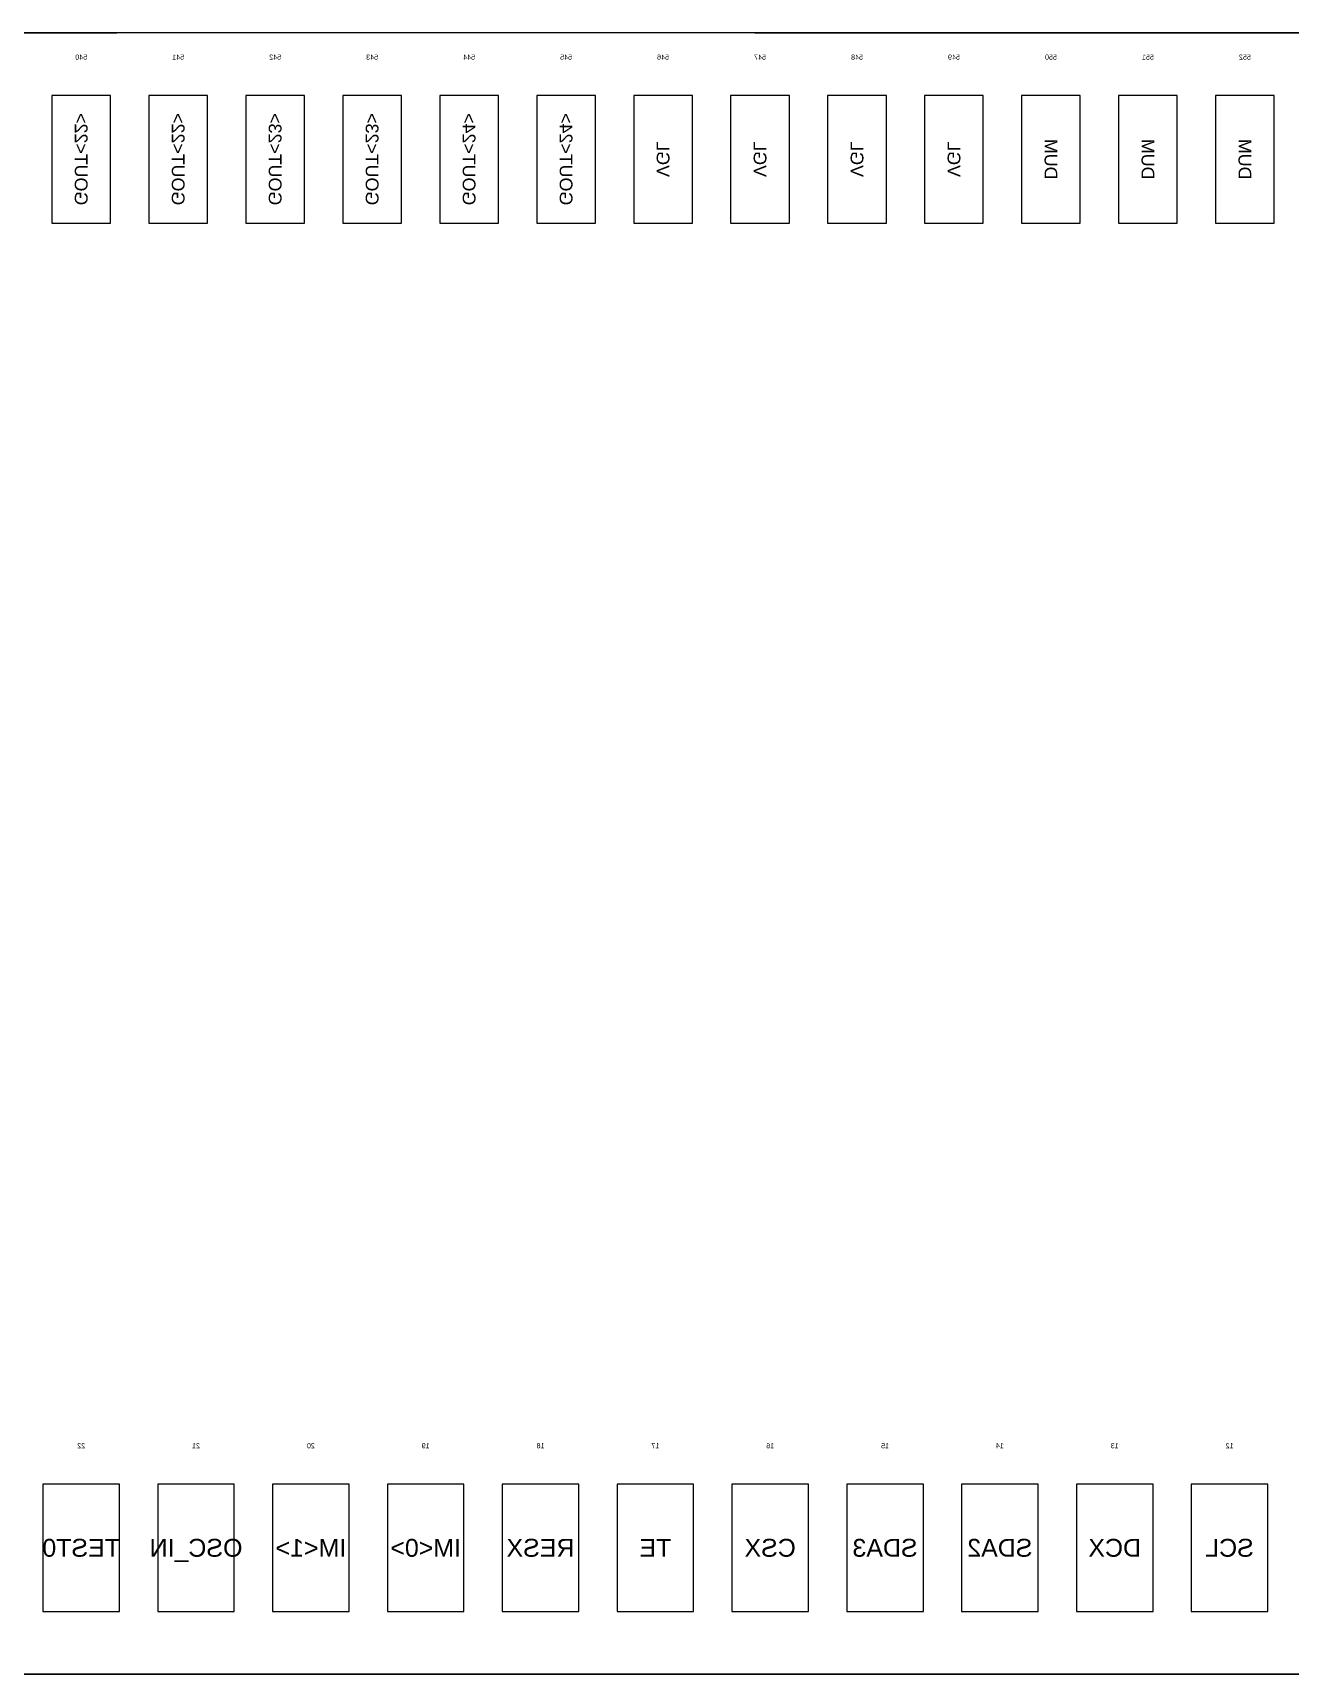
# Model space of a CAD drawing. Header units: millimetres. Extents: x 818 to 1306, y 1648 to 2013.
# Drawn here: x 955.562 to 956.055, y 1840.79 to 1841.433 of the extents above; entities that cross this region are included whole.
import ezdxf
from ezdxf.enums import TextEntityAlignment as Align

# ---------------------------------------------------------------- set-up
doc = ezdxf.new("R2010")
doc.units = ezdxf.units.MM
doc.linetypes.add('CENTER', pattern=[2, 1.25, -0.25, 0.25, -0.25])
for name, color, linetype in [('110_000', 3, 'Continuous'), ('192_000', 3, 'Continuous'), ('249_254', 3, 'Continuous'), ('center', 1, 'CENTER')]:
    doc.layers.add(name, color=color, linetype=linetype)
doc.layers.add('尺寸线 DIM', color=3, linetype='Continuous', lineweight=15)
doc.styles.get("Standard").update_dxf_attribs({"font": 'arial.ttf'})

# ---------------------------------------------------------------- blocks, each defined once
blk = doc.blocks.new('NV3006A1N_PAD')
at = {"layer": '110_000'}
for points in [[(-4.8435, 0.247), (-4.8435, 0.297), (-4.8205, 0.297), (-4.8205, 0.247), (-4.8435, 0.247)], [(-4.8055, 0.247), (-4.8055, 0.297), (-4.7825, 0.297), (-4.7825, 0.247), (-4.8055, 0.247)], [(-4.7675, 0.247), (-4.7675, 0.297), (-4.7445, 0.297), (-4.7445, 0.247), (-4.7675, 0.247)], [(-4.7295, 0.247), (-4.7295, 0.297), (-4.7065, 0.297), (-4.7065, 0.247), (-4.7295, 0.247)], [(-4.6915, 0.247), (-4.6915, 0.297), (-4.6685, 0.297), (-4.6685, 0.247), (-4.6915, 0.247)], [(-4.6535, 0.247), (-4.6535, 0.297), (-4.6305, 0.297), (-4.6305, 0.247), (-4.6535, 0.247)], [(-4.6155, 0.247), (-4.6155, 0.297), (-4.5925, 0.297), (-4.5925, 0.247), (-4.6155, 0.247)], [(-4.5775, 0.247), (-4.5775, 0.297), (-4.5545, 0.297), (-4.5545, 0.247), (-4.5775, 0.247)], [(-4.5395, 0.247), (-4.5395, 0.297), (-4.5165, 0.297), (-4.5165, 0.247), (-4.5395, 0.247)], [(-4.5015, 0.247), (-4.5015, 0.297), (-4.4785, 0.297), (-4.4785, 0.247), (-4.5015, 0.247)], [(-4.4635, 0.247), (-4.4635, 0.297), (-4.4405, 0.297), (-4.4405, 0.247), (-4.4635, 0.247)], [(-4.4255, 0.247), (-4.4255, 0.297), (-4.4025, 0.297), (-4.4025, 0.247), (-4.4255, 0.247)], [(-4.3875, 0.247), (-4.3875, 0.297), (-4.3645, 0.297), (-4.3645, 0.247), (-4.3875, 0.247)], [(-4.841, -0.297), (-4.841, -0.247), (-4.811, -0.247), (-4.811, -0.297), (-4.841, -0.297)], [(-4.796, -0.297), (-4.796, -0.247), (-4.766, -0.247), (-4.766, -0.297), (-4.796, -0.297)], [(-4.751, -0.297), (-4.751, -0.247), (-4.721, -0.247), (-4.721, -0.297), (-4.751, -0.297)], [(-4.706, -0.297), (-4.706, -0.247), (-4.676, -0.247), (-4.676, -0.297), (-4.706, -0.297)], [(-4.661, -0.297), (-4.661, -0.247), (-4.631, -0.247), (-4.631, -0.297), (-4.661, -0.297)], [(-4.616, -0.297), (-4.616, -0.247), (-4.586, -0.247), (-4.586, -0.297), (-4.616, -0.297)], [(-4.571, -0.297), (-4.571, -0.247), (-4.541, -0.247), (-4.541, -0.297), (-4.571, -0.297)], [(-4.526, -0.297), (-4.526, -0.247), (-4.496, -0.247), (-4.496, -0.297), (-4.526, -0.297)], [(-4.481, -0.297), (-4.481, -0.247), (-4.451, -0.247), (-4.451, -0.297), (-4.481, -0.297)], [(-4.436, -0.297), (-4.436, -0.247), (-4.406, -0.247), (-4.406, -0.297), (-4.436, -0.297)], [(-4.391, -0.297), (-4.391, -0.247), (-4.361, -0.247), (-4.361, -0.297), (-4.391, -0.297)]]:
    blk.add_lwpolyline(points, dxfattribs=at)
at = {"layer": '249_254'}
blk.add_lwpolyline([(-5.36, -0.3215), (-5.36, 0.3215), (5.36, 0.3215), (5.36, -0.3215), (-5.36, -0.3215)], dxfattribs=at)
at = {"layer": '110_000'}
for s, p in [('GOUT<24>', (-4.566, 0.272)), ('GOUT<24>', (-4.528, 0.272)), ('GOUT<23>', (-4.49, 0.272)), ('GOUT<23>', (-4.452, 0.272)), ('GOUT<22>', (-4.414, 0.272)), ('GOUT<22>', (-4.376, 0.272)), ('DUM', (-4.832, 0.272)), ('DUM', (-4.794, 0.272)), ('DUM', (-4.756, 0.272)), ('VGL', (-4.718, 0.272)), ('VGL', (-4.68, 0.272)), ('VGL', (-4.642, 0.272)), ('VGL', (-4.604, 0.272))]:
    blk.add_text(s, height=0.005, rotation=90, dxfattribs=at).set_placement(p, align=Align.MIDDLE_CENTER)
for s, p in [('SCL', (-4.826, -0.272)), ('DCX', (-4.781, -0.272)), ('SDA2', (-4.736, -0.272)), ('SDA3', (-4.691, -0.272)), ('CSX', (-4.646, -0.272)), ('TE', (-4.601, -0.272)), ('RESX', (-4.556, -0.272)), ('IM<0>', (-4.511, -0.272)), ('IM<1>', (-4.466, -0.272)), ('OSC_IN', (-4.421, -0.272)), ('TEST0', (-4.376, -0.272))]:
    blk.add_text(s, height=0.007, dxfattribs=at).set_placement(p, align=Align.MIDDLE_CENTER)
at = {"layer": '192_000'}
for s, p in [('552', (-4.832, 0.312)), ('551', (-4.794, 0.312)), ('550', (-4.756, 0.312)), ('549', (-4.718, 0.312)), ('548', (-4.68, 0.312)), ('547', (-4.642, 0.312)), ('546', (-4.604, 0.312)), ('545', (-4.566, 0.312)), ('544', (-4.528, 0.312)), ('543', (-4.49, 0.312)), ('542', (-4.452, 0.312)), ('541', (-4.414, 0.312)), ('540', (-4.376, 0.312)), ('12', (-4.826, -0.232)), ('13', (-4.781, -0.232)), ('14', (-4.736, -0.232)), ('15', (-4.691, -0.232)), ('16', (-4.646, -0.232)), ('17', (-4.601, -0.232)), ('18', (-4.556, -0.232)), ('19', (-4.511, -0.232)), ('20', (-4.466, -0.232)), ('21', (-4.421, -0.232)), ('22', (-4.376, -0.232))]:
    blk.add_text(s, height=0.002, dxfattribs=at).set_placement(p, align=Align.MIDDLE_CENTER)
blk = doc.blocks.new('AR_IC_ALL')
at = {"layer": 'center'}
blk.add_lwpolyline([(0, 0), (10.72, 0), (10.72, 0.643), (0, 0.643), (0, 0)], dxfattribs=at)
blk.add_blockref('NV3006A1N_PAD', (5.36, 0.3215))
blk = doc.blocks.new('A$C579B7D62')
at = {"color": 6, "xscale": -1}
blk.add_blockref('AR_IC_ALL', (5.36, -66.2988), dxfattribs=at)

msp = doc.modelspace()

# ---------------------------------------------------------------- block references
at = {"layer": '尺寸线 DIM', "color": 0, "ltscale": 5}
msp.add_blockref('A$C579B7D62', (951.20504, 1907.08852), dxfattribs=at)

doc.saveas('drawing.dxf')
